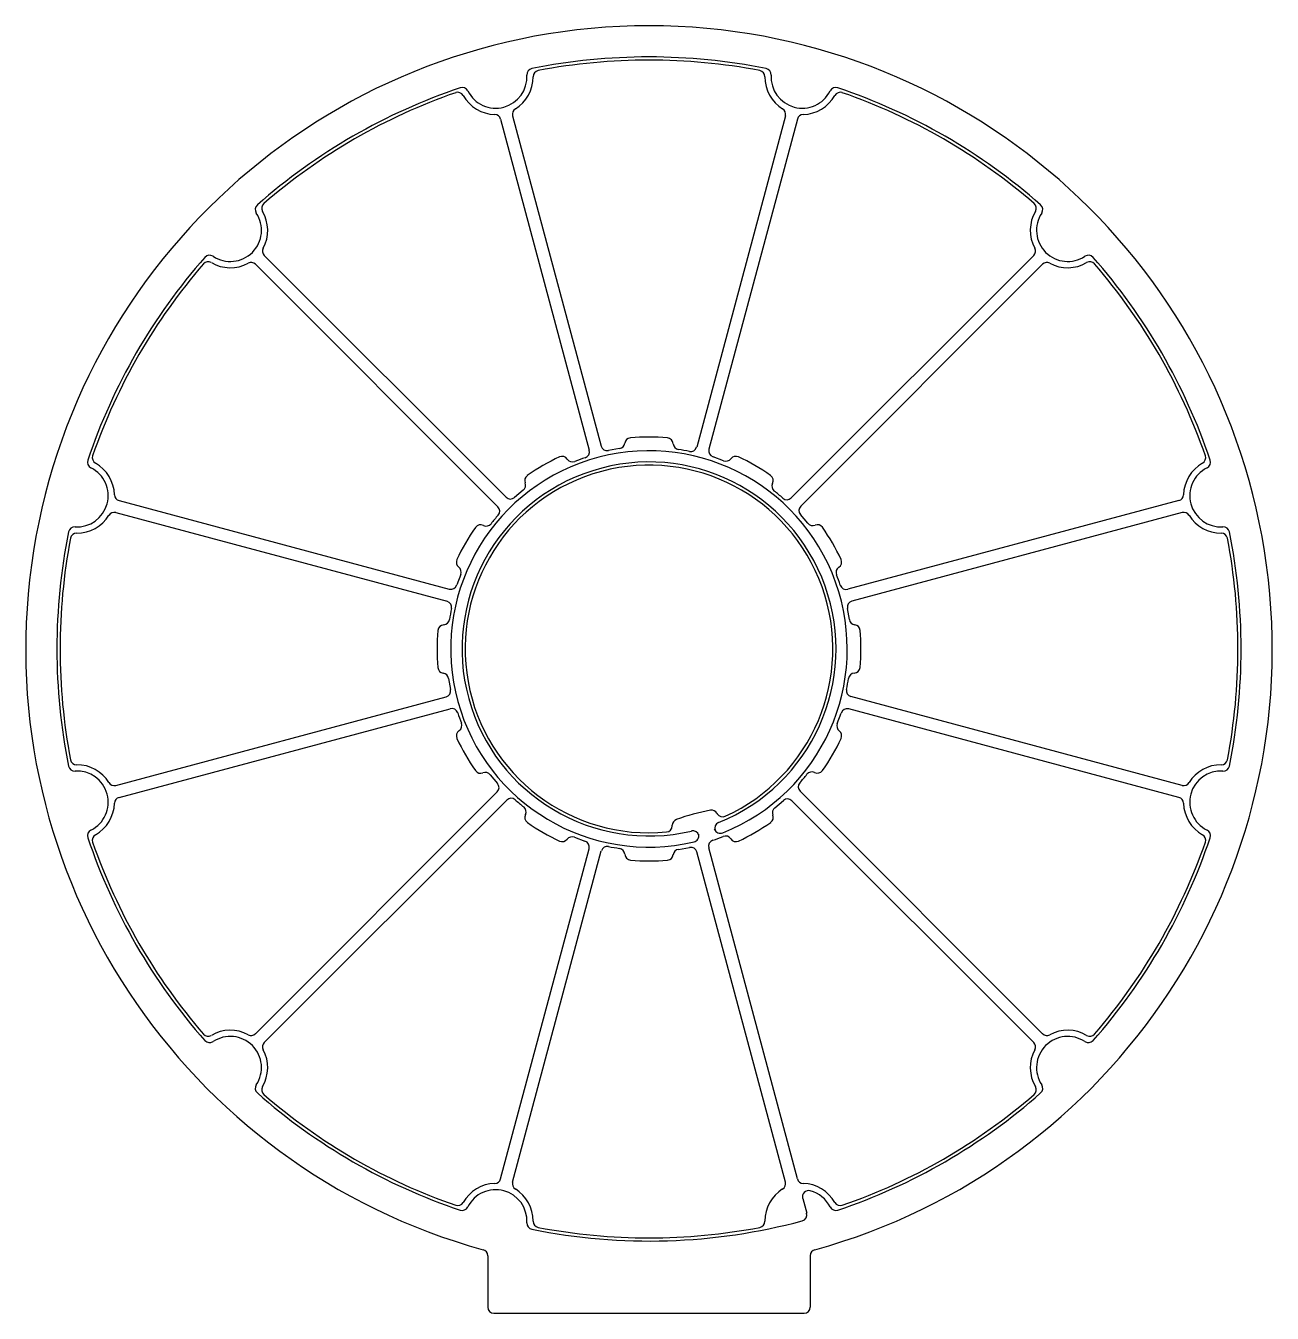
# Model space of a CAD drawing. Extents: x 178 to 378, y 180 to 387.
import ezdxf

# ---------------------------------------------------------------- set-up
doc = ezdxf.new("R2010")
doc.units = 0
for name, color, linetype in [('LED_RING', 2, 'CONTINUOUS'), ('MAIN_RING', 2, 'CONTINUOUS'), ('MIDDLE', 7, 'CONTINUOUS'), ('SEGMENT', 7, 'CONTINUOUS')]:
    doc.layers.add(name, color=color, linetype=linetype)

# ---------------------------------------------------------------- blocks, each defined once
blk = doc.blocks.new('SMOOTH_SEGMENT')
at = {"layer": 'SEGMENT'}
for p, q in [((-21.89, -85.54), (-7.65, -32.41)), ((3.89, -33.01), (3.89, -33.01)), ((4.74, -32.15), (6.52, -31.84)), ((21.89, -85.54), (7.69, -32.56))]:
    blk.add_line(p, q, dxfattribs=at)
for centre, radius, start, end in [((-6.68, -32.67), 1, 78.4385, 165), ((0, 0), 32.35, 258.4385, 261.5819), ((-4.88, -32.99), 1, 3.2477, 81.5819), ((-2.88, -32.87), 1, 183.2477, 264.9846), ((2.9, -32.87), 1, 275.0427, 352.3686), ((4.88, -33.14), 1, 98.3802, 172.3686), ((6.72, -32.82), 1, 15, 101.5773), ((0, 0), 34, 264.9846, 275.0427), ((-20.92, -85.8), 1, 165, 238.3985), ((-24.59, -91.76), 6, 359.4441, 58.3985), ((24.59, -91.76), 6, 121.6015, 180.5559), ((20.92, -85.8), 1, 301.6015, 15), ((-17.59, -91.83), 1, 179.4441, 259.1576), ((0, 0), 94.5, 259.1576, 280.8424), ((17.59, -91.83), 1, 280.8424, 0.5559)]:
    blk.add_arc(centre, radius, start, end, dxfattribs=at)

msp = doc.modelspace()

# ---------------------------------------------------------------- linework, layer by layer
at = {"layer": 'LED_RING'}
for p, q in [((285.62, 256.93), (285.57, 257.12)), ((288.2, 257.74), (288.13, 257.93))]:
    msp.add_line(p, q, dxfattribs=at)
for centre, radius, start, end in [((277.6, 286.85), 31.8, 291.8606, 283.1394), ((277.6, 286.85), 30, 291.8486, 283.1514), ((289.14, 258.08), 1, 111.8486, 200), ((284.65, 256.67), 1, 15, 103.1514), ((284.6, 256.86), 1, 283.1394, 15), ((289.07, 258.27), 1, 200, 291.8606)]:
    msp.add_arc(centre, radius, start, end, dxfattribs=at)
at = {"layer": 'MAIN_RING'}
for p, q in [((302.26, 198.7), (302.9, 196.32)), ((251.72, 189.5), (251.72, 181.26)), ((303.48, 189.5), (303.48, 181.26)), ((252.72, 180.26), (302.48, 180.26))]:
    msp.add_line(p, q, dxfattribs=at)
for centre, radius, start, end in [((277.6, 286.85), 100, 285.4357, 254.5643), ((277.6, 286.85), 95, 78.5876, 101.4124), ((253.01, 378.62), 5, 206.3831, 3.6169), ((259, 379), 1, 101.4124, 183.6169), ((296.2, 379), 1, 356.3831, 78.5876), ((302.19, 378.62), 5, 176.3831, 333.6169), ((277.6, 286.85), 95, 108.5876, 131.4124), ((247.64, 375.95), 1, 26.3831, 108.5876), ((307.56, 375.95), 1, 71.4124, 153.6169), ((277.6, 286.85), 95, 48.5876, 71.4124), ((215.42, 357.35), 1, 131.4124, 213.6169), ((339.78, 357.35), 1, 326.3831, 48.5876), ((210.43, 354.03), 5, 236.3831, 33.6169), ((344.78, 354.03), 5, 146.3831, 303.6169), ((277.6, 286.85), 95, 138.5876, 161.4124), ((207.1, 349.03), 1, 56.3831, 138.5876), ((348.1, 349.03), 1, 41.4124, 123.6169), ((277.6, 286.85), 95, 18.5876, 41.4124), ((188.5, 316.82), 1, 161.4124, 243.6169), ((366.7, 316.82), 1, 296.3831, 18.5876), ((185.84, 311.44), 5, 266.3831, 63.6169), ((369.36, 311.44), 5, 116.3831, 273.6169), ((185.46, 305.45), 1, 86.3831, 168.5876), ((369.74, 305.45), 1, 11.4124, 93.6169), ((277.6, 286.85), 95, 168.5876, 191.4124), ((277.6, 286.85), 95, 348.5876, 11.4124), ((185.46, 268.25), 1, 191.4124, 273.6169), ((185.84, 262.27), 5, 296.3831, 93.6169), ((369.36, 262.27), 5, 86.3831, 243.6169), ((369.74, 268.25), 1, 266.3831, 348.5876), ((188.5, 256.89), 1, 116.3831, 198.5876), ((277.6, 286.85), 95, 198.5876, 221.4124), ((277.6, 286.85), 95, 318.5876, 341.4124), ((366.7, 256.89), 1, 341.4124, 63.6169), ((207.1, 224.68), 1, 221.4124, 303.6169), ((210.43, 219.68), 5, 326.3831, 123.6169), ((344.78, 219.68), 5, 56.3831, 213.6169), ((348.1, 224.68), 1, 236.3831, 318.5876), ((215.42, 216.36), 1, 146.3831, 228.5876), ((277.6, 286.85), 95, 228.5876, 251.4124), ((277.6, 286.85), 95, 288.5876, 311.4124), ((339.78, 216.36), 1, 311.4124, 33.6169), ((253.01, 195.09), 5, 356.3831, 153.6169), ((303.22, 198.95), 1, 75, 195), ((302.19, 195.09), 5, 26.3831, 75), ((247.64, 197.76), 1, 251.4124, 333.6169), ((301.93, 196.06), 1, 285, 15), ((307.56, 197.76), 1, 206.3831, 288.5876), ((259, 194.71), 1, 176.3831, 258.5876), ((277.6, 286.85), 95, 258.5876, 285), ((250.72, 189.5), 1, 0, 74.5643), ((304.48, 189.5), 1, 105.4357, 180), ((252.72, 181.26), 1, 180, 270), ((302.48, 181.26), 1, 270, 0)]:
    msp.add_arc(centre, radius, start, end, dxfattribs=at)
at = {"layer": 'MIDDLE'}
for centre, radius, start, end in [((277.6, 286.85), 29.5, 294.5116, 275.4831), ((293.59, 227.53), 34, 100.3752, 109.966), ((287.65, 259.99), 1, 31.0122, 100.3752), ((289.42, 260.92), 1, 211.0122, 294.5116), ((280.32, 258.48), 1, 275.4831, 359.1566), ((282.33, 258.55), 1, 109.966, 179.1566)]:
    msp.add_arc(centre, radius, start, end, dxfattribs=at)
at = {"layer": 'SEGMENT'}
for p, q in [((288.51, 260.51), (288.57, 260.41)), ((281.32, 258.47), (281.33, 258.56))]:
    msp.add_line(p, q, dxfattribs=at)

# ---------------------------------------------------------------- block references
for rotation in [180, 210, 150, 240, 120, 270, 90, 300, 60, 330, 29.99999999999999, 360]:
    msp.add_blockref('SMOOTH_SEGMENT', (277.6, 286.85), dxfattribs=dict(at, rotation=rotation))
msp.add_blockref('SMOOTH_SEGMENT', (277.6, 286.85), dxfattribs=at)

doc.saveas('drawing.dxf')
